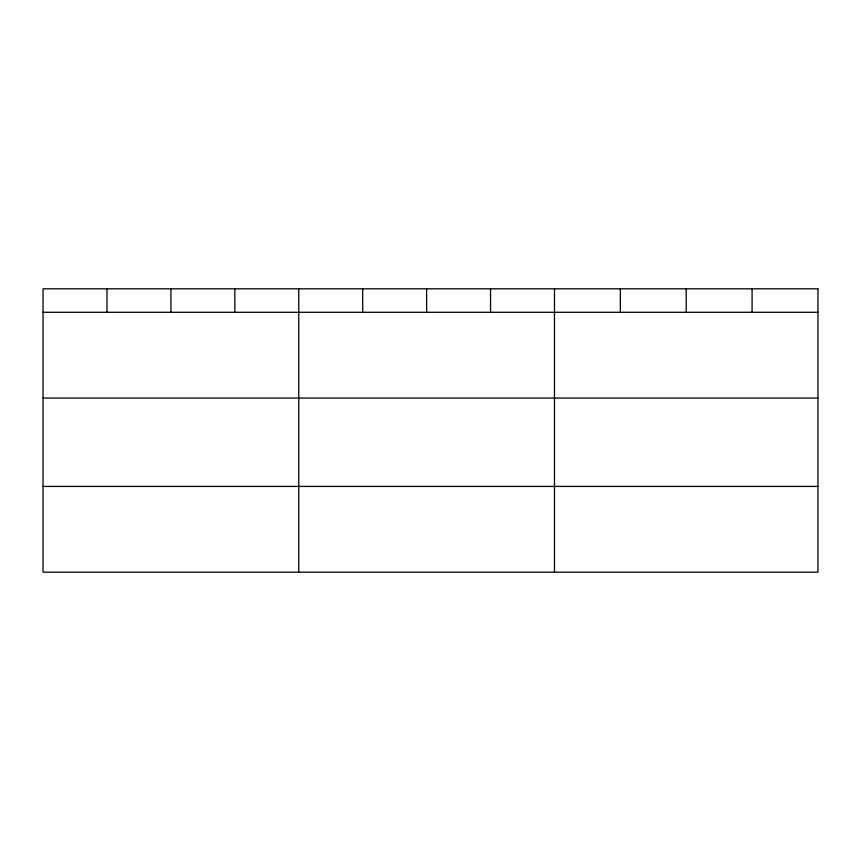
<?xml version="1.0" encoding="UTF-8"?>
<svg xmlns="http://www.w3.org/2000/svg" width="861" height="861" viewBox="0 0 861 861"><rect width="100%" height="100%" fill="white"/><g stroke="black" fill="none" stroke-linecap="round" stroke-linejoin="round"><path stroke-width="1.29" d="M43.05 312.285L817.95 312.285M43.05 398.051L817.95 398.051M43.05 486.422L817.95 486.422M752.083 288.812L752.083 312.285M686.217 288.812L686.217 312.285M620.35 288.812L620.35 312.285M554.484 288.812L554.484 572.188M490.555 288.812L490.555 312.285M426.625 288.812L426.625 312.285M362.696 288.812L362.696 312.285M298.767 288.812L298.767 572.188M234.838 288.812L234.838 312.285M170.909 288.812L170.909 312.285M106.979 288.812L106.979 312.285M817.95 288.812L43.05 288.812L43.05 572.188L817.95 572.188L817.95 288.812"/></g></svg>
